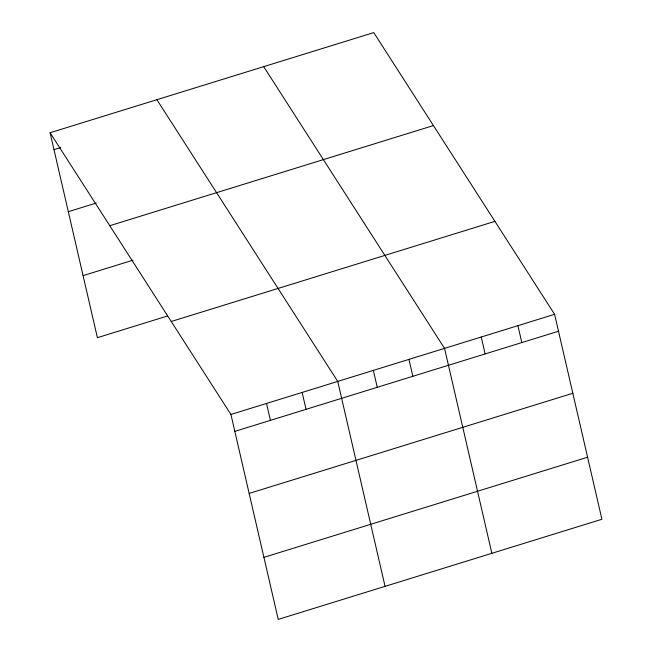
<?xml version="1.0" encoding="UTF-8"?>
<svg xmlns="http://www.w3.org/2000/svg" width="652" height="652" viewBox="0 0 652 652"><rect width="100%" height="100%" fill="white"/><g stroke="black" fill="none" stroke-linecap="round" stroke-linejoin="round"><path stroke-width="0.98" d="M50.09 132.739L373.759 32.6L554.599 314.321L601.91 519.261L278.241 619.4L230.922 414.46L50.09 132.739L97.401 337.679L167.645 315.943M53.994 149.65L60.726 147.564M68.313 211.696L96.219 203.065M109.764 225.706L433.441 125.567M83.073 275.625L133.114 260.148M171.248 321.493L494.925 221.354M230.922 414.46L554.599 314.321M234.826 431.371L558.503 331.232M249.154 493.417L572.831 393.278M263.913 557.346L587.591 457.215M263.71 66.651L444.55 348.372L491.861 553.312M156.896 99.691L337.736 381.412L385.055 586.352M517.916 325.674L521.82 342.577M481.233 337.019L485.137 353.93M408.943 359.382L412.846 376.294M373.343 370.401L377.247 387.304M302.137 392.431L306.041 409.342M266.529 403.449L270.433 420.353"/></g></svg>
